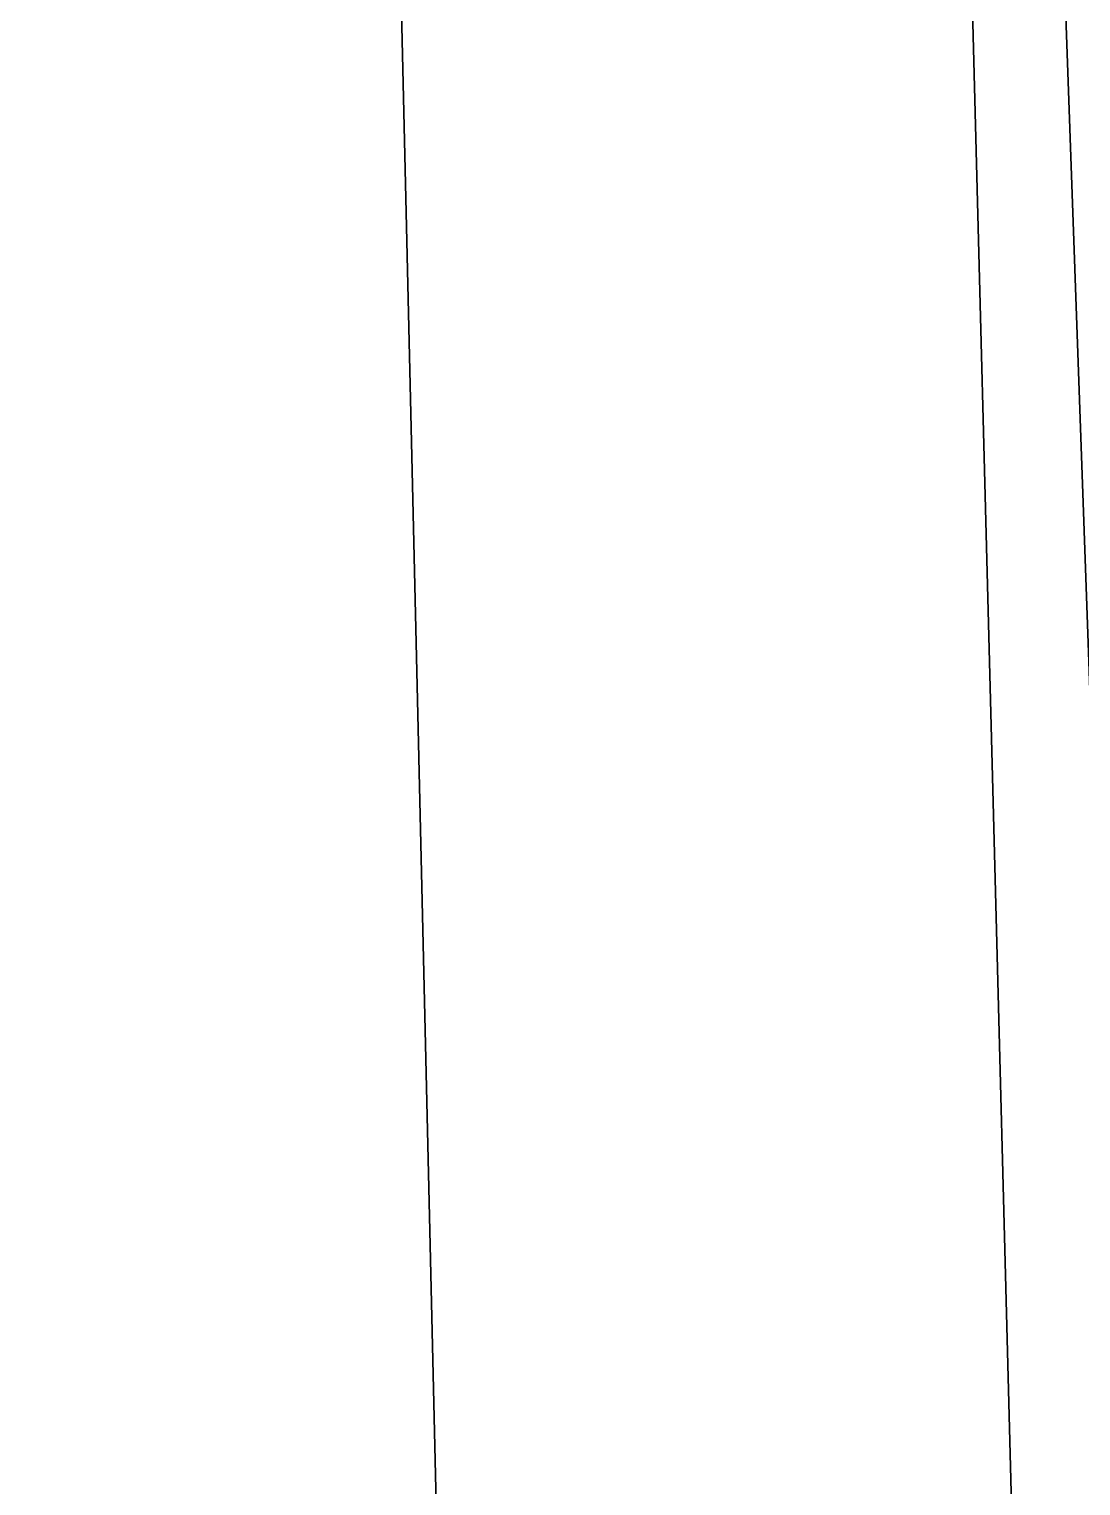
# Model space of a CAD drawing. Extents: x 0 to 2378, y -75 to 4875.
# Drawn here: x 2330.78 to 2340.3, y 1459.2 to 1472.39 of the extents above; entities that cross this region are included whole.
import ezdxf

# ---------------------------------------------------------------- set-up
doc = ezdxf.new("R2010")
doc.units = 0
doc.header["$LTSCALE"] = 25.4
doc.layers.get('0').update_dxf_attribs({"color": 13, "linetype": 'CONTINUOUS'})

# ---------------------------------------------------------------- blocks, each defined once
blk = doc.blocks.new('GROUP_1')
at = {"color": 250}
mesh = blk.add_polyface(dxfattribs=at)
corners = [(2350, 1275, 2261.791), (2275, 3390.037, 3800), (2275, 1275, 2261.791), (2350, 3390.037, 3800)]
mesh.append_faces([[corners[k] for k in face] for face in [(0, 1, 2), (1, 0, 3)]], dxfattribs={"vtx0": -1, "color": 250})
mesh = blk.add_polyface(dxfattribs=at)
corners = [(2350, 1524.505, 5616.933), (2275, 3387.216, 6900), (2275, 1524.505, 5616.933), (2350, 3387.216, 6900)]
mesh.append_faces([[corners[k] for k in face] for face in [(0, 1, 2), (1, 0, 3)]], dxfattribs={"vtx0": -1, "color": 250})
mesh = blk.add_polyface(dxfattribs=at)
corners = [(2345, 3386.135, 3812), (2293, 1263, 2267.902), (2293, 3386.135, 3812), (2345, 1263, 2267.902)]
mesh.append_faces([[corners[k] for k in face] for face in [(0, 1, 2), (1, 0, 3)]], dxfattribs={"vtx0": -1, "color": 250})
mesh = blk.add_polyface(dxfattribs=at)
corners = [(2345, 3383.483, 6912), (2293, 1512.505, 5623.238), (2293, 3383.483, 6912), (2345, 1512.505, 5623.238)]
mesh.append_faces([[corners[k] for k in face] for face in [(0, 1, 2), (1, 0, 3)]], dxfattribs={"vtx0": -1, "color": 250})
mesh = blk.add_polyface(dxfattribs=at)
corners = [(2345, 1087, 2357.526), (2293, 3328.902, 3988), (2293, 1087, 2357.526), (2345, 3328.902, 3988)]
mesh.append_faces([[corners[k] for k in face] for face in [(0, 1, 2), (1, 0, 3)]], dxfattribs={"vtx0": -1, "color": 250})
mesh = blk.add_polyface(dxfattribs=at)
corners = [(2345, 1336.505, 5715.719), (2293, 3328.733, 7088), (2293, 1336.505, 5715.719), (2345, 3328.733, 7088)]
mesh.append_faces([[corners[k] for k in face] for face in [(0, 1, 2), (1, 0, 3)]], dxfattribs={"vtx0": -1, "color": 250})
mesh = blk.add_polyface(dxfattribs=at)
corners = [(2350, 3325, 7100), (2275, 1324.505, 5722.025), (2275, 3325, 7100), (2350, 1324.505, 5722.025)]
mesh.append_faces([[corners[k] for k in face] for face in [(0, 1, 2), (1, 0, 3)]], dxfattribs={"vtx0": -1, "color": 250})
mesh = blk.add_polyface(dxfattribs=at)
corners = [(2350, 3325, 4000), (2275, 1075, 2363.636), (2275, 3325, 4000), (2350, 1075, 2363.636)]
mesh.append_faces([[corners[k] for k in face] for face in [(0, 1, 2), (1, 0, 3)]], dxfattribs={"vtx0": -1, "color": 250})
blk = doc.blocks.new('GROUP_2')
at = {"color": 0}
blk.add_blockref('GROUP_1', (0, 0, 700), dxfattribs=at)
blk = doc.blocks.new('GROUP_39')
at = {"color": 0}
blk.add_blockref('GROUP_2', (0, 0), dxfattribs=at)

msp = doc.modelspace()

# ---------------------------------------------------------------- block references
at = {"color": 0}
msp.add_blockref('GROUP_39', (-0.17, -75), dxfattribs=at)

doc.saveas('drawing.dxf')
